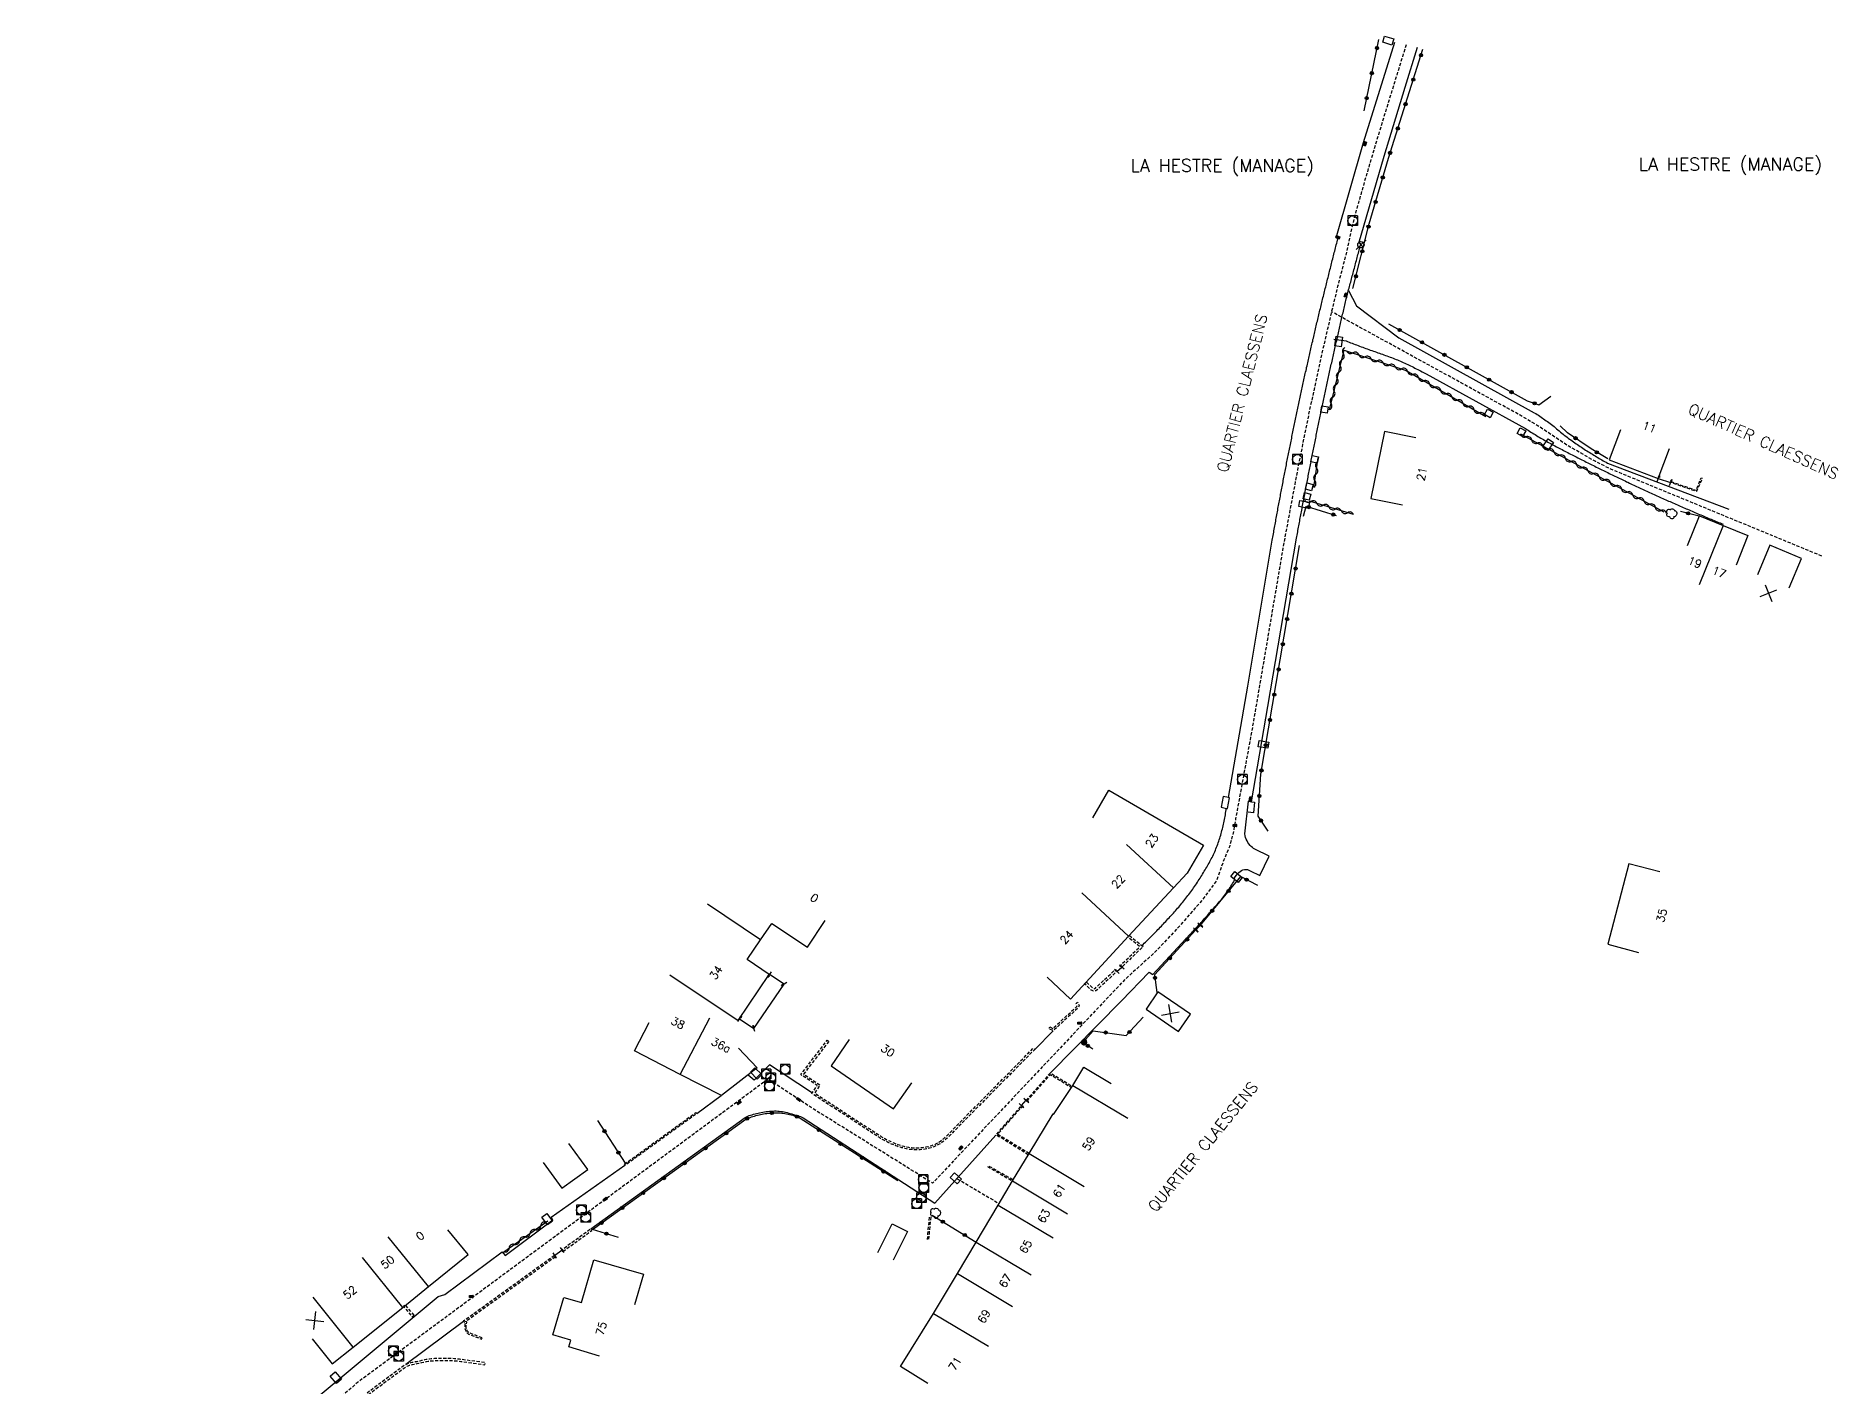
# Model space of a CAD drawing. Header units: millimetres. Extents: x 119599 to 140000, y 124063 to 129001.
# Drawn here: x 139254.2 to 139535.7, y 128305.7 to 128516.8 of the extents above; entities that cross this region are included whole.
import ezdxf
from ezdxf.enums import TextEntityAlignment as Align

# ---------------------------------------------------------------- set-up
doc = ezdxf.new("R2010")
doc.units = ezdxf.units.MM
doc.linetypes.add('DASHED', pattern=[0.75, 0.5, -0.25])
doc.layers.get('0').update_dxf_attribs({"linetype": 'CONTINUOUS'})
for name, color, linetype in [('W0001', 6, 'DASHED'), ('W0008', 7, 'CONTINUOUS'), ('W0017', 7, 'CONTINUOUS'), ('W0100', 7, 'CONTINUOUS'), ('W0105', 7, 'CONTINUOUS'), ('W0112', 1, 'DASHED'), ('W0300', 7, 'CONTINUOUS'), ('W0310', 3, 'CONTINUOUS'), ('W0322', 7, 'CONTINUOUS'), ('W0400', 7, 'CONTINUOUS'), ('W0420', 7, 'CONTINUOUS'), ('W0454', 7, 'CONTINUOUS'), ('W0980', 7, 'CONTINUOUS'), ('W0989', 7, 'CONTINUOUS'), ('W0991', 7, 'CONTINUOUS'), ('W1102', 7, 'CONTINUOUS'), ('W1471', 7, 'CONTINUOUS'), ('W1473', 7, 'CONTINUOUS')]:
    doc.layers.add(name, color=color, linetype=linetype)
doc.styles.get("Standard").update_dxf_attribs({"font": 'romans.shx', "width": 0.85})

# ---------------------------------------------------------------- blocks, each defined once
blk = doc.blocks.new('t105o')
for p, q in [((-0.5, 0), (0.5, 0)), ((0.5, 0), (0.2, 0.1)), ((0.5, 0), (0.2, -0.1))]:
    blk.add_line(p, q)
blk = doc.blocks.new('T400')
for p, q in [((-0.15, 0.3), (0.15, 0.3)), ((-0.15, -0.25), (-0.15, 0.3)), ((-0.15, 0.15), (0.15, 0.15)), ((-0.15, 0), (0.15, 0)), ((0.15, 0.3), (0.15, -0.25)), ((-0.15, -0.15), (0.15, -0.15)), ((-0.15, -0.25), (-0.15, -0.3)), ((-0.15, -0.3), (0.15, -0.3)), ((0.15, -0.3), (0.15, -0.25))]:
    blk.add_line(p, q)
blk = doc.blocks.new('T420')
for p, q in [((0.75, 0.75), (-0.75, 0.75)), ((-0.75, 0.75), (-0.75, -0.75)), ((0.75, 0.75), (0.75, -0.75)), ((0.75, -0.75), (-0.75, -0.75))]:
    blk.add_line(p, q)
blk.add_ellipse((0, 0), major_axis=(-0.53, 0.53), ratio=1, start_param=3.926991, end_param=10.210176)
blk = doc.blocks.new('T1471')
at = {"color": 0, "linetype": 'Continuous', "flags": 128}
blk.add_lwpolyline([(-0.75, -0.5), (-0.75, 0.5), (0.75, 0.5), (0.75, -0.5), (-0.75, -0.5)], dxfattribs=at)
blk = doc.blocks.new('t112o')
at = {"color": 0, "linetype": 'Continuous'}
for p, q in [((-0.5, 0.5), (0.5, 0.5)), ((-0.5, -0.5), (-0.5, 0.5)), ((0.5, 0.5), (0.5, -0.5)), ((0.5, -0.5), (-0.5, -0.5))]:
    blk.add_line(p, q, dxfattribs=at)
blk = doc.blocks.new('T454')
for p, q in [((-0.25, 0.25), (0.25, -0.25)), ((-0.25, -0.25), (0.25, 0.25)), ((0.75, 0.75), (0.375, 0.375)), ((-0.375, -0.375), (-0.75, -0.75))]:
    blk.add_line(p, q)
blk.add_ellipse((0, 0), major_axis=(0.354, 0.354), ratio=1, start_param=5.497787143782138, end_param=11.78097245096172)
blk = doc.blocks.new('T300')
for p, q in [((-0.8, 0.51), (-0.86, 0.34)), ((-0.86, 0.34), (-0.86, 0.17)), ((-0.86, 0.17), (-0.74, 0.06)), ((-0.69, 0.63), (-0.8, 0.51)), ((-0.8, -0.06), (-0.74, 0.06)), ((-0.74, 0.06), (-0.69, 0.11)), ((-0.57, 0.69), (-0.69, 0.63)), ((-0.46, 0.69), (-0.57, 0.69)), ((-0.29, 0.63), (-0.46, 0.69)), ((-0.29, 0.63), (-0.17, 0.74)), ((-0.23, 0.57), (-0.29, 0.63)), ((-0.17, 0.74), (-0.06, 0.8)), ((-0.06, 0.8), (0.06, 0.8)), ((0.06, 0.8), (0.23, 0.74)), ((0.23, 0.74), (0.34, 0.63)), ((0.34, 0.63), (0.4, 0.51)), ((0.46, 0.46), (0.34, 0.46)), ((0.4, 0.51), (0.4, 0.46)), ((0.57, 0.4), (0.46, 0.46)), ((0.57, 0.4), (0.69, 0.29)), ((0.69, 0.29), (0.74, 0.17)), ((0.74, 0.06), (0.69, -0.17)), ((0.74, 0.17), (0.74, 0.06)), ((-0.8, -0.17), (-0.8, -0.06)), ((-0.8, -0.23), (-0.8, -0.17)), ((-0.74, -0.34), (-0.8, -0.23)), ((-0.69, -0.4), (-0.74, -0.34)), ((-0.51, -0.46), (-0.69, -0.4)), ((-0.4, -0.46), (-0.51, -0.46)), ((-0.4, -0.46), (-0.34, -0.46)), ((-0.34, -0.46), (-0.34, -0.4)), ((-0.34, -0.51), (-0.34, -0.46)), ((-0.29, -0.63), (-0.34, -0.51)), ((-0.17, -0.74), (-0.29, -0.63)), ((-0.06, -0.8), (-0.17, -0.74)), ((0.06, -0.8), (-0.06, -0.8)), ((0.17, -0.74), (0.06, -0.8)), ((0.23, -0.69), (0.17, -0.74)), ((0.29, -0.46), (0.23, -0.46)), ((0.29, -0.63), (0.23, -0.69)), ((0.46, -0.4), (0.29, -0.46)), ((0.34, -0.51), (0.29, -0.63)), ((0.34, -0.51), (0.34, -0.46)), ((0.57, -0.34), (0.46, -0.4)), ((0.63, -0.29), (0.57, -0.34)), ((0.69, -0.17), (0.63, -0.29))]:
    blk.add_line(p, q)
blk = doc.blocks.new('t310o')
at = {"color": 0, "linetype": 'Continuous'}
for centre, start, end in [((-0.5, 0.38), 216.8699, 323.1304), ((0.5, -0.37), 36.8699, 143.1303)]:
    blk.add_arc(centre, 0.625, start, end, dxfattribs=at)
blk = doc.blocks.new('t322o')
at = {"color": 0, "linetype": 'Continuous'}
for radius in [0.25, 0.15]:
    blk.add_circle((0, 0), radius, dxfattribs=at)
blk = doc.blocks.new('t991o')
at = {"color": 0, "linetype": 'Continuous'}
for p, q in [((-1, 1), (1, -1)), ((-1, -1), (1, 1))]:
    blk.add_line(p, q, dxfattribs=at)
blk = doc.blocks.new('T1473')
at = {"color": 0, "linetype": 'Continuous', "const_width": 0.5, "flags": 128}
blk.add_lwpolyline([(-0.25, 0, 1), (0.25, 0, 1)], format="xyb", close=True, dxfattribs=at)

msp = doc.modelspace()

# ---------------------------------------------------------------- linework, layer by layer
at = {"layer": 'W0001', "flags": 128}
for points in [[(139468.25, 128515.43), (139466.72, 128510.46), (139465.15, 128505.4), (139462.57, 128496.9), (139461.75, 128494.07), (139460.79, 128490.73), (139460.13, 128488.43), (139458.82, 128482.54), (139457.54, 128477.65), (139456.53, 128473.46), (139454.64, 128465.25), (139453.02, 128457.68), (139451.5, 128450.15), (139449.09, 128437.3), (139446.37, 128421.27), (139444.26, 128408.9), (139441.62, 128394.5), (139441.29, 128392.53), (139440.64, 128390.06), (139439.77, 128388.02), (139438.61, 128384.76), (139436.42, 128381.79), (139432.71, 128377.53), (139428.8, 128373.41), (139424.29, 128369.32), (139394.27, 128337.52), (139375.3, 128349.34), (139368.57, 128353.77), (139304.43, 128306.35), (139297.39, 128300.18), (139292.6, 128295.25), (139289.59, 128291.99), (139287.08, 128289.34), (139284.77, 128286.92), (139282.86, 128284.89), (139281.38, 128282.92), (139279.7, 128279.86), (139278.67, 128277.17), (139274.64, 128264.27), (139270.07, 128250.02), (139266.63, 128240.23), (139263.34, 128227.15), (139259.53, 128211.44), (139257.72, 128199.78), (139257.08, 128191.47), (139254.4, 128182.16), (139254.23, 128181.89)], [(139533.18, 128435.51), (139500.23, 128449.1), (139497.87, 128450.27), (139493.39, 128452.84), (139488.74, 128455.93), (139486.05, 128457.53), (139456.59, 128473.7)]]:
    msp.add_lwpolyline(points, dxfattribs=at)
at = {"layer": 'W0008', "flags": 128}
for points in [[(139426.97, 128374.66), (139427.16, 128374.83), (139427.34, 128375.01), (139427.53, 128375.18), (139427.71, 128375.36), (139427.89, 128375.53), (139428.07, 128375.71), (139428.25, 128375.89), (139428.43, 128376.07), (139428.61, 128376.25), (139428.78, 128376.43), (139428.96, 128376.61), (139429.13, 128376.79), (139429.31, 128376.97), (139429.48, 128377.16), (139429.66, 128377.34), (139429.83, 128377.52), (139430.01, 128377.7), (139430.18, 128377.88), (139430.35, 128378.06), (139430.53, 128378.25), (139430.7, 128378.43), (139430.87, 128378.61), (139431.04, 128378.8), (139431.21, 128378.98), (139431.39, 128379.17), (139431.56, 128379.35), (139431.73, 128379.54), (139431.89, 128379.72), (139432.06, 128379.91), (139432.23, 128380.1), (139432.39, 128380.29), (139432.56, 128380.48), (139432.72, 128380.67), (139432.89, 128380.86), (139433.05, 128381.06), (139433.21, 128381.25), (139433.37, 128381.44), (139433.53, 128381.64), (139433.68, 128381.84), (139433.84, 128382.04), (139434, 128382.24), (139434.15, 128382.45), (139434.31, 128382.65), (139434.46, 128382.86), (139434.61, 128383.06), (139434.76, 128383.27), (139434.91, 128383.48), (139435.06, 128383.68), (139435.21, 128383.89), (139435.35, 128384.1), (139435.5, 128384.31), (139435.64, 128384.53), (139435.78, 128384.74), (139435.92, 128384.95), (139436.06, 128385.17), (139436.19, 128385.38), (139436.33, 128385.6), (139436.46, 128385.82), (139436.59, 128386.04), (139436.72, 128386.25), (139436.85, 128386.46), (139436.97, 128386.68), (139437.1, 128386.89), (139437.22, 128387.11), (139437.34, 128387.32), (139437.46, 128387.54), (139437.58, 128387.76), (139437.7, 128387.98), (139437.81, 128388.19), (139437.93, 128388.42), (139438.04, 128388.64), (139438.14, 128388.86), (139438.25, 128389.08), (139438.35, 128389.31), (139438.45, 128389.54), (139438.54, 128389.77), (139438.64, 128390), (139438.72, 128390.23), (139438.81, 128390.47), (139438.89, 128390.71), (139438.98, 128390.94), (139439.06, 128391.18), (139439.13, 128391.42), (139439.21, 128391.66), (139439.28, 128391.9), (139439.35, 128392.15), (139439.42, 128392.39), (139439.48, 128392.63), (139439.55, 128392.87), (139439.61, 128393.12), (139439.67, 128393.36), (139439.72, 128393.61), (139439.78, 128393.85), (139439.83, 128394.1), (139439.88, 128394.34), (139439.92, 128394.59), (139439.97, 128394.84), (139440.01, 128395.09), (139440.05, 128395.34), (139440.09, 128395.59), (139440.12, 128395.84), (139440.15, 128396.09), (139440.35, 128396.09), (139440.65, 128397.75), (139440.5, 128397.79), (139443.51, 128415.17), (139445.88, 128429.26), (139447.34, 128438), (139447.39, 128438.24), (139447.43, 128438.49), (139447.47, 128438.74), (139447.52, 128438.99), (139447.56, 128439.23), (139447.6, 128439.48), (139447.65, 128439.73), (139447.69, 128439.97), (139447.74, 128440.22), (139447.78, 128440.47), (139447.83, 128440.72), (139447.87, 128440.96), (139447.92, 128441.21), (139447.96, 128441.46), (139448.01, 128441.7), (139448.05, 128441.95), (139448.1, 128442.2), (139448.14, 128442.45), (139448.19, 128442.69), (139448.23, 128442.94), (139448.28, 128443.19), (139448.32, 128443.43), (139448.37, 128443.68), (139448.42, 128443.92), (139448.46, 128444.17), (139448.51, 128444.41), (139448.55, 128444.65), (139448.6, 128444.9), (139448.65, 128445.14), (139448.69, 128445.39), (139448.74, 128445.63), (139448.78, 128445.87), (139448.83, 128446.12), (139448.88, 128446.36), (139448.92, 128446.61), (139448.97, 128446.85), (139449.02, 128447.1), (139449.06, 128447.34), (139449.11, 128447.58), (139449.16, 128447.83), (139449.2, 128448.07), (139449.25, 128448.32), (139449.3, 128448.56), (139449.35, 128448.8), (139449.39, 128449.05), (139449.44, 128449.29), (139449.49, 128449.53), (139449.54, 128449.78), (139449.58, 128450.02), (139449.63, 128450.27), (139449.68, 128450.51), (139449.73, 128450.75), (139449.78, 128451), (139449.82, 128451.24), (139449.87, 128451.48), (139449.92, 128451.73), (139449.97, 128451.97), (139450.02, 128452.22), (139450.07, 128452.47), (139450.12, 128452.71), (139450.17, 128452.96), (139450.22, 128453.21), (139450.27, 128453.45), (139450.32, 128453.7), (139450.37, 128453.95), (139450.42, 128454.19), (139450.47, 128454.44), (139450.52, 128454.69), (139450.57, 128454.93), (139450.62, 128455.18), (139450.67, 128455.43), (139450.72, 128455.67), (139450.77, 128455.92), (139450.82, 128456.17), (139450.88, 128456.41), (139450.93, 128456.66), (139450.98, 128456.9), (139451.03, 128457.15), (139451.08, 128457.4), (139451.13, 128457.64), (139451.18, 128457.89), (139451.23, 128458.14), (139451.29, 128458.38), (139451.34, 128458.63), (139451.39, 128458.88), (139451.44, 128459.12), (139451.49, 128459.37), (139451.54, 128459.61), (139451.6, 128459.86), (139451.65, 128460.11), (139451.7, 128460.35), (139451.75, 128460.6), (139451.81, 128460.85), (139451.86, 128461.09), (139451.91, 128461.34), (139451.97, 128461.58), (139452.02, 128461.83), (139452.07, 128462.08), (139452.12, 128462.32), (139452.18, 128462.57), (139452.23, 128462.81), (139452.29, 128463.06), (139452.34, 128463.31), (139452.39, 128463.55), (139452.45, 128463.79), (139452.5, 128464.03), (139452.55, 128464.27), (139452.61, 128464.51), (139452.66, 128464.76), (139452.71, 128465), (139452.77, 128465.24), (139452.82, 128465.48), (139452.88, 128465.72), (139452.93, 128465.96), (139452.98, 128466.21), (139453.04, 128466.45), (139453.09, 128466.69), (139453.15, 128466.93), (139453.2, 128467.17), (139453.26, 128467.41), (139453.31, 128467.65), (139453.37, 128467.9), (139453.43, 128468.14), (139453.48, 128468.38), (139453.54, 128468.62), (139453.59, 128468.86), (139453.65, 128469.1), (139453.7, 128469.34), (139453.76, 128469.58), (139453.82, 128469.83), (139453.87, 128470.07), (139453.93, 128470.31), (139453.98, 128470.55), (139454.04, 128470.79), (139454.1, 128471.03), (139454.15, 128471.27), (139454.21, 128471.51), (139454.27, 128471.76), (139454.32, 128472), (139454.38, 128472.24), (139454.44, 128472.48), (139454.5, 128472.73), (139454.56, 128472.97), (139454.61, 128473.21), (139454.67, 128473.45), (139454.73, 128473.7), (139454.79, 128473.94), (139454.85, 128474.18), (139454.91, 128474.42), (139454.97, 128474.67), (139455.02, 128474.91), (139455.08, 128475.15), (139455.14, 128475.39), (139455.2, 128475.63), (139455.26, 128475.88), (139455.32, 128476.12), (139455.38, 128476.36), (139455.44, 128476.6), (139455.5, 128476.85), (139455.56, 128477.09), (139455.62, 128477.33), (139455.68, 128477.58), (139455.74, 128477.82), (139455.8, 128478.06), (139455.86, 128478.31), (139455.92, 128478.55), (139455.99, 128478.79), (139456.05, 128479.04), (139456.11, 128479.28), (139456.17, 128479.52), (139456.23, 128479.77), (139456.29, 128480.01), (139456.35, 128480.25), (139456.41, 128480.5), (139456.47, 128480.74), (139456.54, 128480.98), (139456.6, 128481.23), (139456.66, 128481.47), (139456.72, 128481.71), (139456.78, 128481.95), (139456.84, 128482.2), (139456.91, 128482.44), (139456.97, 128482.68), (139457.03, 128482.93), (139457.09, 128483.17), (139457.15, 128483.41), (139457.22, 128483.66), (139457.28, 128483.9), (139457.34, 128484.14), (139457.4, 128484.39), (139457.47, 128484.63), (139457.53, 128484.87), (139457.59, 128485.11), (139457.31, 128485.23), (139461.58, 128500.15), (139466.48, 128515.84)], [(139412.62, 128354.69), (139423.78, 128365.99), (139428.13, 128370.47), (139428.67, 128370.12), (139434.53, 128376.42), (139434.7, 128376.6), (139434.87, 128376.78), (139435.04, 128376.96), (139435.21, 128377.15), (139435.38, 128377.33), (139435.55, 128377.51), (139435.71, 128377.7), (139435.88, 128377.88), (139436.05, 128378.06), (139436.22, 128378.25), (139436.38, 128378.43), (139436.55, 128378.62), (139436.71, 128378.81), (139436.88, 128378.99), (139437.04, 128379.18), (139437.21, 128379.37), (139437.37, 128379.55), (139437.54, 128379.75), (139437.71, 128379.94), (139437.88, 128380.13), (139438.05, 128380.32), (139438.22, 128380.51), (139438.39, 128380.7), (139438.56, 128380.89), (139438.73, 128381.09), (139438.89, 128381.28), (139439.06, 128381.47), (139439.23, 128381.67), (139439.39, 128381.87), (139439.55, 128382.06), (139439.71, 128382.26), (139439.87, 128382.46), (139440.03, 128382.67), (139440.18, 128382.87), (139440.33, 128383.08), (139440.48, 128383.28), (139440.62, 128383.49), (139440.75, 128383.7), (139440.89, 128383.91), (139441.02, 128384.12), (139441.14, 128384.34), (139441.27, 128384.56), (139441.39, 128384.78), (139441.5, 128385), (139441.37, 128385.2), (139441.74, 128385.66), (139441.91, 128385.87), (139442.09, 128386.07), (139442.3, 128386.23), (139442.54, 128386.38), (139442.76, 128386.48), (139443, 128386.54), (139443.25, 128386.56), (139443.47, 128386.53), (139443.67, 128386.45), (139443.86, 128386.34), (139445.38, 128385.61), (139446.87, 128388.61), (139444.62, 128389.7), (139444.42, 128389.83), (139444.23, 128389.97), (139444.05, 128390.13), (139443.88, 128390.31), (139443.7, 128390.53), (139443.54, 128390.76), (139443.4, 128391), (139443.28, 128391.26), (139443.18, 128391.53), (139443.11, 128391.81), (139443.07, 128392.1), (139443.63, 128397.2), (139444.12, 128397.1), (139446.63, 128412.02), (139451.13, 128438.3), (139451.18, 128438.55), (139451.22, 128438.79), (139451.26, 128439.03), (139451.31, 128439.28), (139451.35, 128439.52), (139451.4, 128439.77), (139451.44, 128440.01), (139451.49, 128440.26), (139451.53, 128440.5), (139451.58, 128440.74), (139451.62, 128440.99), (139451.67, 128441.23), (139451.72, 128441.48), (139451.76, 128441.72), (139451.81, 128441.97), (139451.85, 128442.21), (139451.9, 128442.45), (139451.94, 128442.7), (139451.99, 128442.94), (139452.03, 128443.19), (139452.08, 128443.43), (139452.13, 128443.67), (139452.17, 128443.92), (139452.22, 128444.16), (139452.26, 128444.41), (139452.31, 128444.65), (139452.36, 128444.89), (139452.4, 128445.14), (139452.45, 128445.38), (139452.5, 128445.63), (139452.54, 128445.87), (139452.59, 128446.11), (139452.64, 128446.36), (139452.68, 128446.6), (139452.73, 128446.85), (139452.78, 128447.09), (139452.82, 128447.33), (139452.87, 128447.58), (139452.92, 128447.82), (139452.97, 128448.07), (139453.01, 128448.31), (139453.06, 128448.55), (139453.11, 128448.8), (139453.15, 128449.04), (139453.2, 128449.28), (139453.25, 128449.53), (139453.3, 128449.77), (139453.35, 128450.02), (139453.39, 128450.26), (139453.44, 128450.5), (139453.49, 128450.75), (139453.54, 128450.99), (139453.59, 128451.23), (139453.63, 128451.48), (139453.68, 128451.72), (139453.73, 128451.97), (139453.78, 128452.21), (139453.83, 128452.45), (139453.88, 128452.7), (139453.92, 128452.94), (139453.97, 128453.18), (139454.02, 128453.43), (139454.07, 128453.67), (139454.12, 128453.92), (139454.17, 128454.17), (139454.22, 128454.41), (139454.27, 128454.66), (139454.32, 128454.9), (139454.37, 128455.15), (139454.42, 128455.4), (139454.47, 128455.64), (139454.52, 128455.89), (139454.57, 128456.13), (139454.62, 128456.38), (139454.67, 128456.63), (139454.72, 128456.87), (139454.77, 128457.12), (139454.83, 128457.36), (139454.88, 128457.61), (139454.93, 128457.86), (139454.98, 128458.1), (139455.03, 128458.35), (139455.08, 128458.59), (139455.13, 128458.84), (139455.19, 128459.09), (139455.24, 128459.33), (139455.29, 128459.58), (139455.34, 128459.82), (139455.39, 128460.07), (139455.45, 128460.31), (139455.5, 128460.56), (139455.55, 128460.81), (139455.6, 128461.05), (139455.65, 128461.3), (139455.71, 128461.54), (139455.76, 128461.79), (139455.81, 128462.03), (139455.87, 128462.28), (139455.92, 128462.52), (139455.97, 128462.77), (139456.02, 128463.02), (139456.08, 128463.26), (139456.13, 128463.51), (139456.18, 128463.75), (139456.24, 128464), (139456.29, 128464.25), (139456.34, 128464.49), (139456.4, 128464.74), (139456.45, 128464.99), (139456.51, 128465.23), (139456.56, 128465.48), (139456.62, 128465.73), (139456.67, 128465.97), (139456.73, 128466.22), (139456.78, 128466.47), (139456.84, 128466.71), (139456.89, 128466.96), (139456.95, 128467.21), (139457, 128467.45), (139457.06, 128467.7), (139457.12, 128467.95), (139457.17, 128468.19), (139457.23, 128468.44), (139457.28, 128468.69), (139457.34, 128468.93), (139457.4, 128469.18), (139457.45, 128469.43), (139457.51, 128469.67), (139457.57, 128469.92), (139457.62, 128470.16), (139457.68, 128470.4), (139457.73, 128470.64), (139457.78, 128470.89), (139457.84, 128471.13), (139457.89, 128471.37), (139457.95, 128471.61), (139458, 128471.85), (139458.06, 128472.1), (139458.11, 128472.34), (139458.17, 128472.58), (139458.22, 128472.82), (139458.28, 128473.06), (139458.33, 128473.3), (139458.39, 128473.55), (139458.44, 128473.79), (139458.5, 128474.03), (139458.56, 128474.27), (139458.61, 128474.51), (139458.67, 128474.75), (139458.73, 128474.99), (139458.78, 128475.24), (139458.84, 128475.48), (139458.9, 128475.72), (139458.96, 128475.96), (139459.02, 128476.2), (139459.08, 128476.44), (139459.14, 128476.68), (139459.2, 128476.92), (139459.27, 128477.15), (139459.33, 128477.39), (139459.39, 128477.63), (139459.46, 128477.87), (139459.52, 128478.11), (139459.59, 128478.34), (139459.65, 128478.58), (139459.72, 128478.82), (139459.78, 128479.06), (139459.84, 128479.3), (139459.91, 128479.53), (139459.97, 128479.77), (139460.03, 128480.01), (139460.1, 128480.25), (139460.16, 128480.49), (139460.22, 128480.72), (139460.29, 128480.96), (139460.35, 128481.2), (139460.41, 128481.44), (139460.48, 128481.68), (139460.54, 128481.91), (139460.6, 128482.15), (139460.67, 128482.39), (139460.73, 128482.63), (139460.79, 128482.87), (139460.86, 128483.1), (139460.92, 128483.34), (139460.98, 128483.58), (139461.04, 128483.82), (139461.11, 128484.06), (139461.17, 128484.29), (139460.86, 128484.39), (139464.8, 128498), (139468.11, 128508.78), (139470.02, 128515.03)], [(139459.26, 128477.03), (139460.49, 128474.63), (139467.09, 128469.62), (139488.27, 128457.92), (139488.49, 128457.79), (139488.7, 128457.65), (139488.9, 128457.51), (139489.11, 128457.38), (139489.32, 128457.24), (139489.53, 128457.09), (139489.73, 128456.95), (139489.94, 128456.81), (139490.14, 128456.66), (139490.34, 128456.52), (139490.54, 128456.37), (139490.74, 128456.22), (139490.95, 128456.06), (139491.16, 128455.9), (139491.36, 128455.74), (139491.56, 128455.57), (139491.76, 128455.41), (139491.96, 128455.24), (139492.16, 128455.07), (139492.36, 128454.9), (139492.56, 128454.74), (139492.76, 128454.57), (139492.96, 128454.41), (139493.17, 128454.26), (139493.38, 128454.1), (139493.58, 128453.95), (139493.78, 128453.81), (139493.99, 128453.66), (139494.2, 128453.51), (139494.4, 128453.36), (139494.61, 128453.22), (139494.82, 128453.08), (139495.03, 128452.93), (139495.23, 128452.79), (139495.44, 128452.65), (139495.65, 128452.51), (139495.86, 128452.37), (139496.08, 128452.23), (139496.29, 128452.09), (139496.5, 128451.95), (139496.71, 128451.82), (139496.93, 128451.68), (139497.14, 128451.55), (139497.35, 128451.42), (139497.56, 128451.29), (139497.77, 128451.16), (139497.98, 128451.03), (139498.19, 128450.9), (139498.4, 128450.78), (139498.62, 128450.65), (139498.83, 128450.53), (139499.05, 128450.41), (139499.26, 128450.29), (139499.48, 128450.17), (139499.7, 128450.05), (139518.67, 128442.87)], [(139456.96, 128469.39), (139458.86, 128469.13), (139459.1, 128469.04), (139459.33, 128468.95), (139459.57, 128468.86), (139459.81, 128468.77), (139460.04, 128468.68), (139460.28, 128468.59), (139460.52, 128468.5), (139460.75, 128468.41), (139460.99, 128468.32), (139461.23, 128468.23), (139461.47, 128468.14), (139461.7, 128468.06), (139461.94, 128467.97), (139462.18, 128467.88), (139462.42, 128467.79), (139462.65, 128467.71), (139462.89, 128467.62), (139463.13, 128467.54), (139463.36, 128467.46), (139463.6, 128467.37), (139463.84, 128467.29), (139464.07, 128467.21), (139464.31, 128467.13), (139464.55, 128467.05), (139464.79, 128466.96), (139465.02, 128466.88), (139465.26, 128466.8), (139465.5, 128466.71), (139465.73, 128466.62), (139465.97, 128466.54), (139466.2, 128466.44), (139466.43, 128466.35), (139466.67, 128466.25), (139466.9, 128466.16), (139467.13, 128466.06), (139467.35, 128465.96), (139467.58, 128465.86), (139467.81, 128465.75), (139468.04, 128465.65), (139468.27, 128465.55), (139468.49, 128465.44), (139468.72, 128465.34), (139468.95, 128465.23), (139469.17, 128465.12), (139469.4, 128465.01), (139469.62, 128464.9), (139469.84, 128464.79), (139470.07, 128464.67), (139470.29, 128464.56), (139470.51, 128464.44), (139470.73, 128464.33), (139470.95, 128464.21), (139471.17, 128464.09), (139471.39, 128463.97), (139486.89, 128455.45), (139487.1, 128455.31), (139487.32, 128455.17), (139487.53, 128455.03), (139487.75, 128454.89), (139487.96, 128454.76), (139488.18, 128454.62), (139488.39, 128454.49), (139488.61, 128454.36), (139488.83, 128454.22), (139489.05, 128454.09), (139489.27, 128453.96), (139489.49, 128453.84), (139489.71, 128453.71), (139489.93, 128453.58), (139490.16, 128453.46), (139490.38, 128453.33), (139490.6, 128453.21), (139490.83, 128453.09), (139491.05, 128452.97), (139491.28, 128452.85), (139491.5, 128452.73), (139491.72, 128452.61), (139491.94, 128452.5), (139492.16, 128452.38), (139492.38, 128452.27), (139492.6, 128452.15), (139492.83, 128452.03), (139493.05, 128451.92), (139493.27, 128451.8), (139493.49, 128451.69), (139493.71, 128451.57), (139493.94, 128451.46), (139494.16, 128451.35), (139494.38, 128451.23), (139494.6, 128451.12), (139494.83, 128451), (139495.05, 128450.89), (139495.27, 128450.78), (139495.49, 128450.66), (139495.72, 128450.55), (139495.94, 128450.44), (139496.16, 128450.33), (139496.38, 128450.21), (139496.61, 128450.1), (139496.83, 128449.99), (139497.05, 128449.88), (139497.28, 128449.76), (139497.5, 128449.65), (139497.73, 128449.54), (139497.95, 128449.43), (139498.17, 128449.32), (139498.4, 128449.21), (139498.62, 128449.1), (139498.84, 128448.99), (139499.07, 128448.88), (139499.29, 128448.77), (139499.52, 128448.66), (139499.74, 128448.55), (139499.97, 128448.44), (139500.19, 128448.33), (139500.42, 128448.22), (139500.64, 128448.11), (139500.86, 128448), (139501.09, 128447.9), (139501.31, 128447.79), (139501.54, 128447.68), (139501.77, 128447.57), (139501.99, 128447.46), (139502.22, 128447.36), (139502.44, 128447.25), (139502.67, 128447.14), (139502.89, 128447.04), (139503.12, 128446.93), (139503.34, 128446.82), (139503.57, 128446.72), (139503.8, 128446.61), (139504.02, 128446.5), (139504.25, 128446.4), (139504.47, 128446.29), (139504.7, 128446.19), (139504.93, 128446.08), (139505.15, 128445.98), (139505.38, 128445.87), (139505.61, 128445.77), (139505.83, 128445.66), (139506.06, 128445.56), (139506.29, 128445.46), (139506.51, 128445.35), (139506.74, 128445.25), (139506.97, 128445.14), (139507.2, 128445.04), (139507.42, 128444.94), (139507.65, 128444.84), (139507.88, 128444.73), (139508.11, 128444.63), (139508.33, 128444.53), (139508.56, 128444.43), (139508.79, 128444.32), (139509.02, 128444.22), (139509.25, 128444.12), (139509.47, 128444.02), (139509.7, 128443.92), (139509.93, 128443.82), (139510.16, 128443.72), (139510.39, 128443.62), (139510.62, 128443.52), (139510.85, 128443.42), (139511.08, 128443.32), (139511.3, 128443.22), (139511.53, 128443.12), (139511.76, 128443.02), (139511.99, 128442.92), (139512.22, 128442.82), (139512.45, 128442.72), (139512.68, 128442.62), (139512.91, 128442.52), (139513.14, 128442.42), (139513.37, 128442.33), (139513.6, 128442.23), (139513.83, 128442.13), (139514.06, 128442.03), (139514.29, 128441.94), (139514.52, 128441.84), (139514.75, 128441.74), (139514.98, 128441.64), (139515.21, 128441.55), (139515.44, 128441.45), (139515.67, 128441.36), (139515.9, 128441.26), (139516.13, 128441.16), (139516.36, 128441.07), (139516.59, 128440.97), (139516.83, 128440.88), (139517.06, 128440.78), (139517.29, 128440.69), (139517.52, 128440.59), (139517.75, 128440.5)], [(139375.54, 128351.58), (139368.82, 128356.01), (139366.42, 128353.62), (139365.46, 128354.38)], [(139340.89, 128330.36), (139364.98, 128347.79), (139365.2, 128347.89), (139365.42, 128347.98), (139365.64, 128348.07), (139365.86, 128348.15), (139366.09, 128348.22), (139366.31, 128348.29), (139366.54, 128348.36), (139366.77, 128348.42), (139367.01, 128348.47), (139367.26, 128348.52), (139367.51, 128348.57), (139367.77, 128348.62), (139368.02, 128348.66), (139368.28, 128348.7), (139368.53, 128348.73), (139368.79, 128348.76), (139369.04, 128348.78), (139369.3, 128348.79), (139369.56, 128348.8), (139369.82, 128348.8), (139370.08, 128348.79), (139370.33, 128348.77), (139370.58, 128348.74), (139370.83, 128348.7), (139371.08, 128348.65), (139371.32, 128348.6), (139371.56, 128348.54), (139371.81, 128348.48), (139372.05, 128348.41), (139372.29, 128348.34), (139372.53, 128348.27), (139372.78, 128348.2), (139373, 128348.14), (139373.22, 128348.07), (139373.44, 128347.99), (139373.65, 128347.91), (139373.87, 128347.82), (139374.08, 128347.73), (139394.64, 128334.37), (139397.74, 128337.9), (139404.17, 128345.03)], [(139295.79, 128302.11), (139317.04, 128319.79), (139318.07, 128320.11), (139327.06, 128326.81), (139327.51, 128326.21), (139334.98, 128331.77), (139334.71, 128332.18), (139346.21, 128340.33)]]:
    msp.add_lwpolyline(points, dxfattribs=at)
at = {"layer": 'W0017', "flags": 128}
for points in [[(139440.48, 128397.78), (139439.65, 128397.93), (139439.34, 128396.26), (139440.17, 128396.08)], [(139444.12, 128397.11), (139444.56, 128397.07), (139444.4, 128395.38), (139443.56, 128395.5)], [(139410.23, 128358.41), (139413.12, 128361.34)], [(139357.46, 128348.41), (139361.25, 128351.2)], [(139312.02, 128309.22), (139320.99, 128315.97)]]:
    msp.add_lwpolyline(points, dxfattribs=at)
at = {"layer": 'W0100', "flags": 128}
for points in [[(139469.78, 128453.99), (139464.88, 128454.98), (139462.76, 128444.49), (139467.66, 128443.5)], [(139501.71, 128455.23), (139499.95, 128450.55), (139507.64, 128447.66), (139509.4, 128452.34)], [(139507.64, 128447.66), (139509.56, 128447.03)], [(139512.2, 128437.15), (139514.05, 128441.79), (139517.75, 128440.31), (139521.64, 128438.75), (139519.78, 128434.11)], [(139528.09, 128430.54), (139530, 128435.16), (139525.04, 128437.21), (139523.13, 128432.59)], [(139419.31, 128394.61), (139421.82, 128398.94), (139436.61, 128390.34), (139434.03, 128385.96), (139431.9, 128383.67), (139424.9, 128376.1), (139415.81, 128366.29), (139412.15, 128369.69)], [(139507.89, 128386.17), (139503.05, 128387.44), (139499.74, 128374.85), (139504.57, 128373.58)], [(139353.21, 128370.09), (139363.9, 128362.94), (139368.77, 128370.13), (139365.32, 128372.46), (139367.39, 128375.52), (139369.15, 128378.12), (139374.72, 128374.42), (139377.49, 128378.58)], [(139436.1, 128377.87), (139435.4, 128377.08)], [(139364.14, 128363.21), (139366.34, 128361.67), (139371.09, 128368.62), (139368.81, 128370.13)], [(139423.07, 128370.6), (139423.84, 128371.27)], [(139363.96, 128358.6), (139366.88, 128355.55), (139361.29, 128351.22), (139354.86, 128354.48), (139347.7, 128358.19), (139350, 128362.63)], [(139381.25, 128359.99), (139378.42, 128355.86), (139388.19, 128349.11), (139391.04, 128353.22)], [(139393.51, 128306.21), (139389.26, 128308.85), (139394.44, 128317.17), (139398.16, 128323.4), (139401.09, 128328.31), (139404.52, 128334.07), (139406.78, 128337.86), (139409.38, 128342.13), (139413.09, 128348.33), (139413.15, 128348.25), (139416.17, 128352.77), (139417.88, 128355.65), (139422.18, 128353.11)], [(139408.16, 128349.65), (139408.92, 128350.48)], [(139333.43, 128340.77), (139336.38, 128336.74), (139340.4, 128339.67), (139337.45, 128343.71)], [(139297.37, 128313.17), (139300.49, 128309.27), (139303.78, 128311.9), (139311.51, 128318.11), (139315.54, 128321.35), (139321.72, 128326.35), (139318.58, 128330.24)], [(139385.72, 128326.68), (139387.96, 128331.15), (139390.37, 128329.95), (139388.13, 128325.48)], [(139335.23, 128326.23), (139336.39, 128327.09)], [(139342.24, 128310.47), (139337.47, 128311.95), (139337.79, 128312.99), (139334.97, 128313.8), (139336.65, 128319.65), (139339.42, 128318.86), (139341.34, 128325.54), (139349.12, 128323.31), (139347.74, 128318.5)]]:
    msp.add_lwpolyline(points, dxfattribs=at)
msp.add_lwpolyline([(139429.48, 128367.42), (139427.62, 128364.72), (139432.7, 128361.22), (139434.56, 128363.91)], close=True, dxfattribs=at)
at = {"layer": 'W0112', "flags": 128}
for points in [[(139509.61, 128447.17), (139513.54, 128445.79), (139514.35, 128447.74), (139514.49, 128447.68), (139513.62, 128445.6), (139509.56, 128447.03)], [(139418.34, 128368.91), (139419.27, 128368), (139419.36, 128367.95), (139419.46, 128367.92), (139419.56, 128367.91), (139419.63, 128367.93), (139419.73, 128367.99), (139419.86, 128368.16), (139422.82, 128370.88), (139423.07, 128370.6), (139420.14, 128367.9), (139419.99, 128367.71), (139419.78, 128367.58), (139419.59, 128367.53), (139419.4, 128367.54), (139419.21, 128367.6), (139419.04, 128367.7), (139418.07, 128368.64)], [(139412.59, 128361.93), (139413.07, 128361.69), (139416.79, 128365.11), (139416.85, 128365.27), (139416.81, 128365.44), (139416.69, 128365.59), (139416.91, 128365.78), (139417.08, 128365.58), (139417.15, 128365.25), (139417.05, 128364.95), (139413.12, 128361.34), (139412.46, 128361.67)], [(139378.07, 128359.68), (139374.12, 128354.56), (139376.68, 128352.85), (139375.85, 128351.6), (139385.92, 128345.03), (139386.12, 128344.9), (139386.32, 128344.77), (139386.52, 128344.65), (139386.73, 128344.54), (139386.93, 128344.42), (139387.15, 128344.31), (139387.35, 128344.21), (139387.56, 128344.11), (139387.78, 128344.01), (139387.99, 128343.91), (139388.2, 128343.82), (139388.41, 128343.73), (139388.63, 128343.64), (139388.84, 128343.57), (139389.06, 128343.49), (139389.3, 128343.42), (139389.53, 128343.35), (139389.77, 128343.29), (139390.01, 128343.23), (139390.25, 128343.18), (139390.49, 128343.14), (139390.73, 128343.1), (139390.98, 128343.07), (139391.2, 128343.05), (139391.42, 128343.04), (139391.65, 128343.03), (139391.88, 128343.03), (139392.1, 128343.04), (139392.33, 128343.05), (139392.57, 128343.07), (139392.81, 128343.1), (139393.05, 128343.14), (139393.29, 128343.18), (139393.52, 128343.24), (139393.74, 128343.29), (139393.96, 128343.35), (139394.17, 128343.42), (139394.38, 128343.49), (139394.58, 128343.57), (139394.78, 128343.67), (139394.98, 128343.77), (139395.18, 128343.88), (139395.36, 128343.99), (139395.55, 128344.12), (139395.75, 128344.27), (139395.96, 128344.43), (139396.15, 128344.6), (139396.34, 128344.77), (139396.53, 128344.94), (139396.71, 128345.13), (139396.89, 128345.33), (139410.01, 128358.62), (139410.23, 128358.41), (139397.11, 128345.12), (139396.93, 128344.92), (139396.74, 128344.73), (139396.55, 128344.55), (139396.35, 128344.37), (139396.15, 128344.2), (139395.94, 128344.03), (139395.72, 128343.87), (139395.53, 128343.74), (139395.33, 128343.62), (139395.12, 128343.5), (139394.91, 128343.39), (139394.7, 128343.3), (139394.48, 128343.21), (139394.27, 128343.13), (139394.04, 128343.06), (139393.82, 128343), (139393.59, 128342.94), (139393.35, 128342.89), (139393.1, 128342.84), (139392.85, 128342.8), (139392.6, 128342.77), (139392.35, 128342.75), (139392.12, 128342.74), (139391.88, 128342.73), (139391.65, 128342.73), (139391.41, 128342.73), (139391.18, 128342.75), (139390.94, 128342.77), (139390.69, 128342.8), (139390.44, 128342.84), (139390.19, 128342.89), (139389.94, 128342.94), (139389.7, 128343), (139389.45, 128343.06), (139389.21, 128343.13), (139388.97, 128343.2), (139388.74, 128343.28), (139388.52, 128343.36), (139388.3, 128343.45), (139388.08, 128343.54), (139387.86, 128343.63), (139387.65, 128343.73), (139387.43, 128343.83), (139387.22, 128343.94), (139387.01, 128344.04), (139386.79, 128344.16), (139386.58, 128344.27), (139386.37, 128344.39), (139386.16, 128344.51), (139385.96, 128344.64), (139385.75, 128344.78), (139375.43, 128351.52), (139376.26, 128352.77), (139373.68, 128354.49), (139377.83, 128359.86)], [(139409.05, 128350.36), (139412.67, 128354.48), (139415.98, 128352.48), (139416.08, 128352.63), (139412.64, 128354.71), (139408.92, 128350.48)], [(139346.14, 128340.48), (139357.32, 128348.57), (139357.45, 128348.4), (139346.27, 128340.31)], [(139406.82, 128338.03), (139403, 128340.22), (139402.92, 128340.08), (139406.73, 128337.88)], [(139393.99, 128332.23), (139393.72, 128329.57), (139393.66, 128328.68), (139393.49, 128328.69), (139393.55, 128329.58), (139393.82, 128332.25)], [(139336.55, 128326.86), (139341.05, 128330.13), (139340.89, 128330.36), (139336.39, 128327.09)], [(139323.91, 128313.33), (139322.15, 128314.03), (139321.9, 128314.13), (139321.71, 128314.28), (139321.59, 128314.45), (139321.5, 128314.64), (139321.44, 128314.86), (139321.41, 128315.05), (139321.41, 128315.25), (139321.44, 128315.44), (139321.52, 128315.77), (139321.35, 128315.92), (139335.36, 128326.06), (139335.23, 128326.23), (139321.02, 128315.95), (139321.28, 128315.7), (139321.22, 128315.48), (139321.2, 128315.26), (139321.2, 128315.04), (139321.23, 128314.82), (139321.3, 128314.57), (139321.4, 128314.34), (139321.56, 128314.13), (139321.79, 128313.94), (139322.07, 128313.83), (139323.83, 128313.13)], [(139313.28, 128316.87), (139311.94, 128318.48), (139311.65, 128318.24), (139312.99, 128316.64)], [(139306.12, 128304.47), (139311.78, 128308.68), (139311.97, 128308.8), (139312.16, 128308.9), (139312.36, 128308.99), (139312.58, 128309.06), (139312.81, 128309.12), (139313.04, 128309.17), (139313.28, 128309.22), (139313.52, 128309.27), (139313.77, 128309.31), (139314.02, 128309.37), (139314.27, 128309.42), (139314.51, 128309.48), (139314.76, 128309.54), (139315, 128309.59), (139315.24, 128309.64), (139315.48, 128309.68), (139315.71, 128309.72), (139315.97, 128309.75), (139316.22, 128309.77), (139316.47, 128309.79), (139316.72, 128309.81), (139316.98, 128309.82), (139317.23, 128309.83), (139317.49, 128309.83), (139317.74, 128309.83), (139318, 128309.83), (139318.26, 128309.83), (139318.52, 128309.83), (139318.78, 128309.82), (139319.04, 128309.81), (139319.3, 128309.79), (139319.55, 128309.77), (139319.81, 128309.75), (139320.07, 128309.73), (139320.33, 128309.7), (139320.59, 128309.67), (139324.35, 128309.15), (139324.39, 128309.46), (139320.63, 128309.97), (139320.36, 128310.01), (139320.1, 128310.03), (139319.84, 128310.06), (139319.58, 128310.08), (139319.31, 128310.1), (139319.05, 128310.11), (139318.79, 128310.13), (139318.53, 128310.13), (139318.26, 128310.14), (139318, 128310.14), (139317.74, 128310.14), (139317.48, 128310.14), (139317.23, 128310.13), (139316.97, 128310.13), (139316.71, 128310.11), (139316.45, 128310.1), (139316.19, 128310.08), (139315.93, 128310.05), (139315.67, 128310.02), (139315.43, 128309.99), (139315.18, 128309.94), (139314.93, 128309.89), (139314.69, 128309.84), (139314.44, 128309.78), (139314.2, 128309.72), (139313.95, 128309.67), (139313.71, 128309.62), (139313.46, 128309.57), (139313.22, 128309.52), (139312.98, 128309.48), (139312.73, 128309.42), (139312.49, 128309.35), (139312.26, 128309.28), (139312.03, 128309.18), (139311.81, 128309.07), (139311.6, 128308.93), (139305.94, 128304.72)]]:
    msp.add_lwpolyline(points, close=True, dxfattribs=at)
for points in [[(139425.02, 128376.22), (139427.17, 128374.5), (139423.84, 128371.28), (139423.59, 128371.53), (139426.64, 128374.47), (139424.78, 128375.96)], [(139423.84, 128371.28), (139423.72, 128371.39)], [(139409.38, 128342.13), (139404.45, 128345.15), (139408.3, 128349.54), (139408.17, 128349.65), (139404.18, 128345.11), (139409.29, 128341.98)], [(139398.13, 128338.21), (139404.66, 128334.34)]]:
    msp.add_lwpolyline(points, dxfattribs=at)
at = {"layer": 'W0310', "flags": 128}
for points in [[(139456.29, 128458.39), (139458.59, 128467.71), (139468.23, 128464.52), (139480.69, 128457.32)], [(139486.1, 128454.61), (139508.48, 128442.41)], [(139453.85, 128446.3), (139454.49, 128450.88)], [(139460.04, 128442), (139453.14, 128444.1)], [(139327.32, 128326.79), (139334.18, 128331.64)]]:
    msp.add_lwpolyline(points, dxfattribs=at)
at = {"layer": 'W0322', "flags": 128}
for points in [[(139461.68, 128505.11), (139463.97, 128516.25)], [(139459.93, 128477.31), (139462.49, 128487.43), (139465.48, 128497.7), (139470.87, 128514.73)], [(139465.48, 128471.82), (139487.13, 128459.8), (139488.99, 128459.15), (139490.87, 128460.48)], [(139499.78, 128450.71), (139497.15, 128452.25), (139493.48, 128454.79), (139492.3, 128455.86)], [(139452.2, 128441.77), (139452.65, 128443.29), (139457.3, 128441.87)], [(139514.23, 128441.7), (139511.09, 128442.49)], [(139446.69, 128392.53), (139445.11, 128394.85), (139445.55, 128401.41), (139451.61, 128437.19)], [(139445.09, 128384.02), (139442.39, 128385.44), (139436.1, 128377.86)], [(139435.4, 128377.08), (139428.94, 128370.07), (139429.33, 128367.31)], [(139419.33, 128358.44), (139417.74, 128359.52), (139419.37, 128361.34), (139424.53, 128360.58), (139427.18, 128363.44)], [(139345.23, 128329.04), (139341.15, 128330.3), (139365.08, 128347.5), (139365.31, 128347.6), (139365.53, 128347.69), (139365.76, 128347.78), (139365.99, 128347.86), (139366.22, 128347.94), (139366.46, 128348.01), (139366.69, 128348.08), (139366.93, 128348.14), (139367.17, 128348.2), (139367.41, 128348.25), (139367.65, 128348.3), (139367.89, 128348.34), (139368.15, 128348.38), (139368.4, 128348.42), (139368.66, 128348.44), (139368.91, 128348.47), (139369.17, 128348.49), (139369.42, 128348.5), (139369.68, 128348.51), (139369.94, 128348.51), (139370.19, 128348.5), (139370.45, 128348.49), (139370.71, 128348.47), (139370.96, 128348.44), (139371.21, 128348.4), (139371.46, 128348.36), (139371.71, 128348.31), (139371.95, 128348.26), (139372.2, 128348.2), (139372.44, 128348.13), (139372.68, 128348.06), (139372.91, 128347.98), (139373.15, 128347.89), (139373.38, 128347.79), (139373.61, 128347.69), (139388.84, 128337.91)], [(139341.94, 128347.33), (139346.28, 128340.64)], [(139394.19, 128332.53), (139401.09, 128328.32)]]:
    msp.add_lwpolyline(points, dxfattribs=at)
at = {"layer": 'W1102', "flags": 128}
for points in [[(139517.75, 128440.31), (139514.03, 128431.03)], [(139431.9, 128383.67), (139424.56, 128390.46)], [(139424.9, 128376.1), (139417.57, 128382.9)], [(139367.39, 128375.52), (139359.11, 128381.13)], [(139354.86, 128354.48), (139359.46, 128363.36)], [(139416.17, 128352.77), (139424.78, 128347.68)], [(139409.38, 128342.13), (139417.97, 128337)], [(139406.78, 128337.86), (139415.37, 128332.74)], [(139404.52, 128334.07), (139413.11, 128328.95)], [(139315.54, 128321.35), (139309.25, 128329.12)], [(139401.09, 128328.31), (139409.69, 128323.2)], [(139311.51, 128318.11), (139305.25, 128325.91)], [(139398.16, 128323.4), (139406.74, 128318.26)], [(139303.78, 128311.9), (139297.51, 128319.69)], [(139394.44, 128317.17), (139403.02, 128312.05)]]:
    msp.add_lwpolyline(points, dxfattribs=at)

# ---------------------------------------------------------------- block references
at = {"layer": 'W0105'}
for p, rotation in [((139507.64, 128447.66), 70.06676596256659), ((139509.56, 128447.03), 68.44327598794318), ((139435.4, 128377.08), 319.7462967152917), ((139436.1, 128377.87), 318.6085333426557), ((139423.84, 128371.27), 140.0509574464946), ((139368.81, 128370.13), 236.3816824797507), ((139371.09, 128368.62), 211.6033025730509), ((139423.07, 128370.6), 136.6503779526946), ((139364.14, 128363.21), 53.71216348261679), ((139366.34, 128361.67), 107.2032523063814), ((139408.16, 128349.65), 317.7910434029444), ((139408.92, 128350.48), 317.7816904199524), ((139335.23, 128326.23), 302.2240068774789), ((139336.39, 128327.09), 307.918135747988)]:
    msp.add_blockref('t105o', p, dxfattribs=dict(at, rotation=rotation))
at = {"layer": 'W0112'}
for p, rotation in [((139455.5, 128458.42), 258.9339424478046), ((139481.17, 128457.8), 330.1734401586791), ((139486.26, 128454.88), 150.1734401585558), ((139453.97, 128450.62), 78.9339424478046), ((139452.75, 128444.83), 76.24679158257356), ((139453.11, 128446.33), 256.2467915837512)]:
    msp.add_blockref('t112o', p, dxfattribs=dict(at, rotation=rotation))
at = {"layer": 'W0300'}
for p in [(139509.79, 128442.12), (139394.79, 128332.82)]:
    msp.add_blockref('T300', p, dxfattribs=at)
at = {"layer": 'W0310'}
for p, rotation in [((139458.45, 128467.13), 76.12213622665979), ((139459.93, 128467.27), 341.7108658265949), ((139457.97, 128465.19), 76.12213622665979), ((139461.83, 128466.64), 341.7108658265949), ((139463.73, 128466.01), 341.7108658265949), ((139465.62, 128465.38), 341.7108658265949), ((139467.52, 128464.75), 341.7108658265949), ((139469.32, 128463.89), 330.0020548785856), ((139457.01, 128461.31), 76.12213622665979), ((139457.49, 128463.25), 76.12213622665979), ((139471.05, 128462.89), 330.0020548785856), ((139472.78, 128461.89), 330.0020548785856), ((139474.51, 128460.89), 330.0020548785856), ((139456.53, 128459.37), 76.12213622665979), ((139476.25, 128459.89), 330.0020548785856), ((139477.98, 128458.89), 330.0020548785856), ((139479.71, 128457.89), 330.0020548785856), ((139486.98, 128454.13), 331.4082694153988), ((139488.74, 128453.17), 331.4082694153988), ((139490.49, 128452.22), 331.4082694153988), ((139492.25, 128451.26), 331.4082694153988), ((139494, 128450.3), 331.4082694153988), ((139453.99, 128447.29), 81.94837401049553), ((139454.27, 128449.27), 81.94837401049553), ((139495.76, 128449.34), 331.4082694153988), ((139497.52, 128448.39), 331.4082694153988), ((139499.27, 128447.43), 331.4082694153988), ((139501.03, 128446.47), 331.4082694153988), ((139502.78, 128445.52), 331.4082694153988), ((139504.54, 128444.56), 331.4082694153988), ((139453.35, 128444.04), 163.0524544136716), ((139455.26, 128443.46), 163.0524544136716), ((139457.17, 128442.87), 163.0524544136716), ((139459.09, 128442.29), 163.0524544136716), ((139506.3, 128443.6), 331.4082694153988), ((139508.05, 128442.64), 331.4082694153988), ((139331.4, 128329.68), 35.25580573693942), ((139333.04, 128330.83), 35.25580573693942), ((139328.14, 128327.37), 35.25580573693942), ((139329.77, 128328.53), 35.25580573693942)]:
    msp.add_blockref('t310o', p, dxfattribs=dict(at, rotation=rotation))
at = {"layer": 'W0322'}
for p, rotation in [((139463.69, 128514.9), 78.3793682223987), ((139470.57, 128513.78), 72.42288693387354), ((139462.89, 128510.99), 78.3793682223987), ((139469.37, 128509.96), 72.42288693387354), ((139462.08, 128507.07), 78.3793682223987), ((139468.16, 128506.15), 72.42288693387354), ((139466.95, 128502.34), 72.42288693387354), ((139465.74, 128498.52), 72.42288693387354), ((139464.6, 128494.69), 73.75744918338546), ((139463.48, 128490.85), 73.75744918338546), ((139462.38, 128487), 75.82722617413172), ((139461.4, 128483.13), 75.82722617413172), ((139460.42, 128479.25), 75.82722617413172), ((139467.23, 128470.85), 330.944980224759), ((139470.73, 128468.91), 330.944980224759), ((139474.23, 128466.96), 330.944980224759), ((139477.72, 128465.02), 330.944980224759), ((139481.22, 128463.08), 330.944980224759), ((139484.72, 128461.14), 330.944980224759), ((139488.3, 128459.39), 340.8889309522211), ((139494.72, 128453.93), 145.3385052992295), ((139498.05, 128451.72), 149.6026632752847), ((139453.05, 128443.17), 343.0309296575747), ((139456.87, 128442), 343.0309296575747), ((139512.29, 128442.19), 165.8472062670264), ((139451, 128433.57), 80.3785473853824), ((139450.33, 128429.63), 80.3785473853824), ((139449.66, 128425.68), 80.3785473853824), ((139448.99, 128421.74), 80.3785473853824), ((139448.33, 128417.8), 80.3785473853824), ((139447.66, 128413.85), 80.3785473853824), ((139446.99, 128409.91), 80.3785473853824), ((139446.32, 128405.96), 80.3785473853824), ((139445.65, 128402.02), 80.3785473853824), ((139445.32, 128398.04), 86.2102806555712), ((139445.57, 128394.18), 124.3189724221251), ((139440.5, 128383.17), 230.3233656228421), ((139443.32, 128384.95), 152.2564290387207), ((139437.95, 128380.09), 230.3233656228421), ((139434.05, 128375.61), 227.3474653657873), ((139431.34, 128372.67), 227.3474653657873), ((139429.01, 128369.61), 278.1714881745662), ((139421.31, 128361.06), 351.6291361050262), ((139425.04, 128361.13), 47.21238334629901), ((139418.01, 128359.83), 48.18188369175385), ((139365.31, 128347.6), 22.20191946618912), ((139369.19, 128348.49), 2.784884526684162), ((139373.12, 128347.9), 339.4372296394033), ((139343.03, 128345.65), 302.9441324789682), ((139362.04, 128345.32), 35.71787794333056), ((139376.53, 128345.82), 327.2825708030731), ((139379.89, 128343.66), 327.2825708030731), ((139345.2, 128342.29), 302.9441324789682), ((139355.54, 128340.65), 35.71787794333056), ((139358.79, 128342.98), 35.71787794333056), ((139383.26, 128341.49), 327.2825708030731), ((139352.29, 128338.31), 35.71787794333056), ((139386.62, 128339.33), 327.2825708030731), ((139349.05, 128335.97), 35.71787794333056), ((139345.8, 128333.64), 35.71787794333056), ((139342.55, 128331.3), 35.71787794333056), ((139343.32, 128329.63), 162.8646321094482), ((139395.89, 128331.49), 328.5755970848867), ((139399.31, 128329.41), 328.5755970848867)]:
    msp.add_blockref('t322o', p, dxfattribs=dict(at, rotation=rotation))
msp.add_blockref('t322o', (139418.53, 128358.98), dxfattribs=at)
at = {"layer": 'W0400'}
for p, rotation in [((139461.83, 128499.97), 344.0271890350449), ((139457.59, 128485.35), 67.14961516433694), ((139458.79, 128476.28), 165.8907221821789), ((139443.94, 128397.56), 170.4420545861313), ((139441.52, 128393.41), 90), ((139417.27, 128362.54), 90), ((139364.02, 128350.09), 305.5495362903415), ((139373.35, 128350.6), 57.34204441641091), ((139398.7, 128343.02), 137.6682470627607), ((139343.14, 128335.01), 125.8529123328213), ((139322.23, 128319.8), 90)]:
    msp.add_blockref('T400', p, dxfattribs=dict(at, rotation=rotation))
at = {"layer": 'W0420'}
for p in [(139459.91, 128487.92), (139451.24, 128450.62), (139442.65, 128400.61), (139368.28, 128354.56), (139368.99, 128353.98), (139371.25, 128355.29), (139368.79, 128352.69), (139392.81, 128338.09), (139391.79, 128334.31), (139392.5, 128335.23), (139392.9, 128336.81), (139339.42, 128333.32), (139340.09, 128332.15), (139310.05, 128311.3), (139310.88, 128310.47)]:
    msp.add_blockref('T420', p, dxfattribs=at)
at = {"layer": 'W0454'}
msp.add_blockref('T454', (139461.19, 128484.16), dxfattribs=at)
at = {"layer": 'W0991'}
for p, rotation in [((139524.85, 128429.72), 337.558666173648), ((139431.42, 128364.05), 55.40617951150485), ((139297.76, 128316.05), 38.66663232180311)]:
    msp.add_blockref('t991o', p, dxfattribs=dict(at, rotation=rotation))
at = {"layer": 'W1471'}
for p, rotation in [((139465.45, 128516.08), 342.6514301692156), ((139457.71, 128469.05), 82.11257961746666), ((139490.41, 128452.93), 55.19603146953906), ((139452.3, 128443.59), 169.3383757932702), ((139445.97, 128406.09), 170.4420545853913), ((139441.75, 128385.37), 141.0797256018714), ((139366.71, 128354.66), 314.9017269272339), ((139397.9, 128338.27), 317.9352025905924), ((139334.08, 128331.88), 306.6232288812409), ((139301.06, 128307.12), 309.7624411260876)]:
    msp.add_blockref('T1471', p, dxfattribs=dict(at, rotation=rotation))
at = {"layer": 'W1473'}
msp.add_blockref('T1473', (139417.94, 128359.52), dxfattribs=at)

# ---------------------------------------------------------------- texts
at = {"layer": 'W0980'}
for p in [(139439.51, 128496.41), (139518.9, 128496.62)]:
    msp.add_text('LA HESTRE (MANAGE)', height=2, dxfattribs=at).set_placement(p, align=Align.MIDDLE)
at = {"layer": 'W0989'}
for rotation, p in [(75.7888, (139442.71, 128460.96)), (335.7583, (139524.03, 128453.37)), (50.621, (139436.59, 128343.18))]:
    msp.add_text('QUARTIER CLAESSENS', height=1.75, rotation=rotation, dxfattribs=at).set_placement(p, align=Align.MIDDLE)
at = {"layer": 'W0991'}
for s, rotation, p in [('11', 339.3722, (139506.26, 128455.66)), ('21', 78.583, (139470.68, 128448.35)), ('19', 338.1841, (139513.35, 128434.53)), ('17', 338.1841, (139517.14, 128433.01)), ('23', 54.8091, (139428.54, 128391.04)), ('22', 47.231, (139423.27, 128384.64)), ('0', 326.3848, (139375.81, 128382.1)), ('35', 75.2405, (139508.16, 128379.36)), ('24', 47.1738, (139415.22, 128375.96)), ('34', 56.6347, (139360.45, 128370.43)), ('38', 332.6275, (139354.5, 128362.55)), ('36a', 333.0742, (139361.25, 128359.09)), ('30', 325.3246, (139387.29, 128358.24)), ('59', 57.4775, (139418.68, 128343.69)), ('61', 58.603, (139414.06, 128336.35)), ('63', 59.2087, (139411.66, 128332.38)), ('0', 38.9722, (139314.23, 128329.29)), ('65', 59.2571, (139408.82, 128327.61)), ('50', 38.8006, (139309.14, 128325.19)), ('52', 38.7791, (139303.26, 128320.46)), ('67', 59.0995, (139405.63, 128322.26)), ('75', 73.9563, (139342.54, 128314.79)), ('69', 59.1653, (139402.31, 128316.7)), ('71', 58.1177, (139397.79, 128309.31))]:
    msp.add_text(s, height=1.25, rotation=rotation, dxfattribs=at).set_placement(p, align=Align.MIDDLE)

doc.saveas('drawing.dxf')
